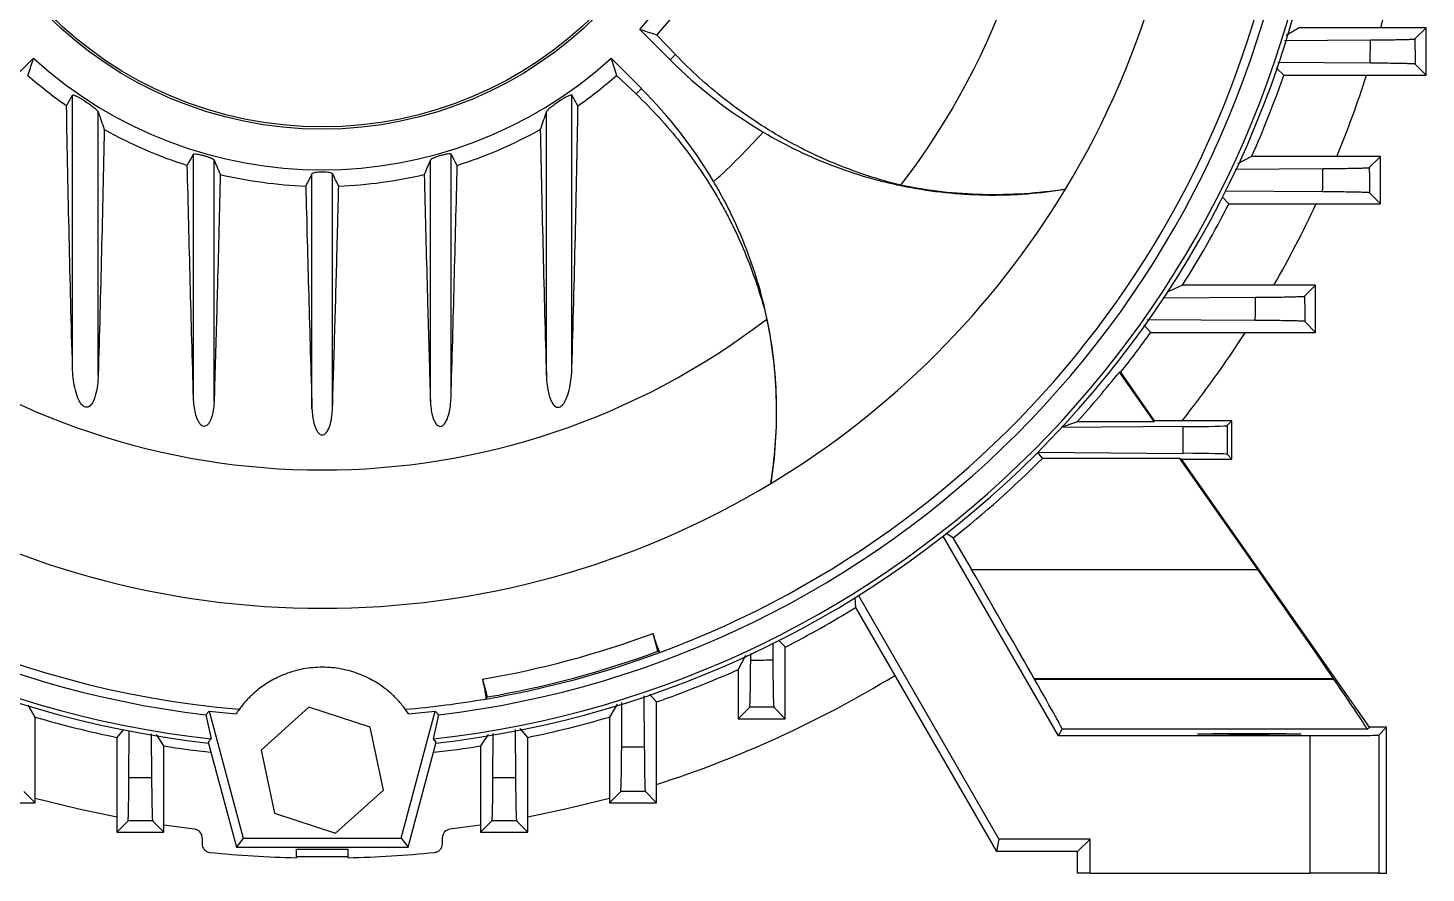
# Model space of a CAD drawing. Extents: x 49 to 1791, y 27 to 1041.
# Drawn here: x 714.2 to 877, y 358.8 to 457.3 of the extents above; entities that cross this region are included whole.
import ezdxf

# ---------------------------------------------------------------- set-up
doc = ezdxf.new("R2010")
doc.units = 0
doc.layers.get('0').update_dxf_attribs({"linetype": 'CONTINUOUS'})

msp = doc.modelspace()

# ---------------------------------------------------------------- linework, layer by layer
at = {"color": 7, "linetype": 'CONTINUOUS'}
for p, q in [((785.43, 457.16), (788.97, 453.62)), ((789.59, 454.24), (787.42, 456.51)), ((862.25, 457.35), (860.74, 456.46)), ((877.04, 457.35), (862.25, 457.35)), ((875.75, 456.06), (877.04, 457.35)), ((877.04, 451.85), (877.04, 457.35)), ((860.56, 455.88), (870.56, 455.95)), ((714.8, 453.81), (711.26, 450.27)), ((785.62, 450.27), (782.08, 453.81)), ((788.97, 453.62), (789.59, 454.24)), ((870.53, 453.24), (859.78, 453.32)), ((875.76, 453.13), (877.04, 451.85)), ((782.73, 451.82), (785, 449.65)), ((859.59, 452.69), (860.48, 451.85)), ((860.48, 451.85), (877.04, 451.85)), ((785.62, 450.27), (785, 449.65)), ((719.35, 417.73), (719.35, 449.51)), ((777.53, 417.73), (777.53, 449.51)), ((722.33, 416.86), (722.33, 447.57)), ((774.55, 416.86), (774.55, 447.57)), ((733.44, 414.17), (733.44, 442.62)), ((735.84, 413.84), (735.84, 441.94)), ((761.04, 413.84), (761.04, 441.94)), ((763.44, 414.17), (763.44, 442.62)), ((856.72, 442.35), (855.07, 441.5)), ((871.72, 442.35), (856.72, 442.35)), ((870.43, 441.06), (871.72, 442.35)), ((871.72, 436.85), (871.72, 442.35)), ((747.24, 412.95), (747.24, 440.35)), ((749.64, 412.95), (749.64, 440.35)), ((854.8, 440.88), (865.02, 440.95)), ((864.99, 438.24), (853.66, 438.32)), ((853.29, 437.65), (854.08, 436.85)), ((854.08, 436.85), (871.72, 436.85)), ((870.44, 438.12), (871.72, 436.85)), ((848.66, 427.35), (846.88, 426.55)), ((864.17, 427.35), (848.66, 427.35)), ((862.89, 426.07), (864.17, 427.35)), ((864.17, 421.85), (864.17, 427.35)), ((846.39, 425.88), (857.18, 425.94)), ((844.14, 422.74), (844.96, 421.85)), ((857.14, 423.24), (844.56, 423.32)), ((862.9, 423.12), (864.17, 421.85)), ((844.96, 421.85), (864.17, 421.85)), ((841.46, 417.19), (841.31, 417.22)), ((845.35, 411.44), (841.31, 417.22)), ((845.41, 411.55), (841.46, 417.19)), ((848.74, 410.86), (834.6, 410.75)), ((836.42, 411.44), (845.35, 411.44)), ((845.35, 411.44), (845.41, 411.55)), ((854.43, 411.55), (845.41, 411.55)), ((848.74, 407.74), (848.74, 410.86)), ((853.85, 410.97), (854.43, 411.55)), ((853.85, 410.97), (853.85, 407.63)), ((854.43, 407.05), (854.43, 411.55)), ((831.82, 407.86), (848.74, 407.74)), ((853.85, 407.63), (854.43, 407.05)), ((848.36, 407.15), (832.35, 407.15)), ((848.56, 407.05), (848.36, 407.15)), ((857.44, 394.18), (848.36, 407.15)), ((848.56, 407.05), (854.43, 407.05)), ((870.44, 375.8), (848.56, 407.05)), ((834.22, 374.82), (820.79, 398.08)), ((821.96, 397.89), (821.12, 398.41)), ((824.1, 394.18), (821.96, 397.89)), ((824.1, 394.18), (857.44, 394.18)), ((810.49, 390.96), (810.57, 389.75)), ((810.9, 391.15), (827.28, 362.77)), ((810.57, 389.75), (827, 361.3)), ((787.53, 384.66), (786.98, 386.74)), ((787.53, 384.66), (787.79, 384.53)), ((798.36, 383.62), (798.36, 384.42)), ((800.92, 385.59), (800.93, 383.65)), ((802.39, 385.16), (801.58, 385.96)), ((802.39, 376.8), (802.39, 385.16)), ((797.74, 384.16), (796.89, 382.52)), ((767.1, 381.41), (767.65, 379.33)), ((796.89, 382.52), (796.89, 376.8)), ((831.41, 381.42), (831.39, 381.46)), ((866.27, 381.46), (831.39, 381.46)), ((831.41, 381.42), (866.29, 381.42)), ((866.27, 381.46), (866.29, 381.42)), ((787.39, 378.75), (786.56, 379.64)), ((714.99, 376.99), (714.18, 378.36)), ((746.89, 378.14), (741.31, 373.13)), ((754.02, 375.81), (746.89, 378.14)), ((767.65, 379.33), (767.5, 379.09)), ((782.78, 378.5), (781.89, 376.99)), ((783.33, 373.51), (783.36, 378.68)), ((785.92, 379.45), (785.96, 373.54)), ((787.39, 366.98), (787.39, 378.75)), ((798.24, 378.15), (796.89, 376.8)), ((801.05, 378.14), (802.39, 376.8)), ((714.99, 366.98), (714.99, 376.99)), ((735.27, 377.69), (734.88, 377.25)), ((735.27, 377.69), (739.24, 362.85)), ((757.64, 362.85), (761.61, 377.69)), ((762, 377.25), (761.61, 377.69)), ((781.89, 376.99), (781.89, 366.98)), ((796.89, 376.8), (802.39, 376.8)), ((725.25, 375.5), (724.49, 374.62)), ((725.92, 369.96), (725.96, 375.4)), ((728.52, 375.03), (728.55, 369.94)), ((729.99, 373.62), (729.12, 374.94)), ((755.57, 368.47), (754.02, 375.81)), ((767.77, 374.95), (766.89, 373.62)), ((768.33, 369.94), (768.36, 375.06)), ((770.92, 375.54), (770.96, 369.96)), ((772.39, 374.62), (771.51, 375.64)), ((834.22, 374.82), (834.65, 375.56)), ((863.53, 374.82), (834.22, 374.82)), ((870.17, 375.56), (834.65, 375.56)), ((863.53, 358.8), (863.53, 374.82)), ((870.17, 375.56), (870.44, 375.8)), ((872.44, 375.8), (870.44, 375.8)), ((871.53, 374.89), (872.44, 375.8)), ((871.53, 374.89), (871.53, 358.8)), ((872.44, 358.8), (872.44, 375.8)), ((724.49, 374.62), (724.49, 363.55)), ((729.99, 363.55), (729.99, 373.62)), ((735.49, 374.44), (735.16, 374.05)), ((735.16, 374.05), (738.44, 361.8)), ((741.31, 373.13), (742.86, 365.78)), ((758.44, 361.8), (761.72, 374.05)), ((761.72, 374.05), (761.39, 374.44)), ((766.89, 373.62), (766.89, 363.55)), ((772.39, 363.55), (772.39, 374.62)), ((713.67, 368.3), (714.99, 366.98)), ((749.99, 363.45), (755.57, 368.47)), ((783.21, 368.3), (781.89, 366.98)), ((786.08, 368.3), (787.39, 366.98)), ((709.49, 366.98), (714.99, 366.98)), ((781.89, 366.98), (787.39, 366.98)), ((725.81, 364.87), (724.49, 363.55)), ((728.67, 364.87), (729.99, 363.55)), ((742.86, 365.78), (749.99, 363.45)), ((768.21, 364.87), (766.89, 363.55)), ((771.07, 364.87), (772.39, 363.55)), ((724.49, 363.55), (729.99, 363.55)), ((733.56, 363.92), (729.99, 364.39)), ((766.89, 364.39), (763.32, 363.92)), ((766.89, 363.55), (772.39, 363.55)), ((734.44, 362.93), (734.44, 362.2)), ((739.24, 362.85), (738.44, 361.8)), ((738.44, 361.8), (758.44, 361.8)), ((739.24, 362.85), (757.64, 362.85)), ((757.64, 362.85), (758.44, 361.8)), ((762.44, 362.2), (762.44, 362.93)), ((827.28, 362.77), (827, 361.3)), ((837.91, 362.77), (827.28, 362.77)), ((837.91, 362.77), (836.44, 361.3)), ((837.91, 358.8), (837.91, 362.77)), ((745.44, 361.6), (751.44, 361.6)), ((745.44, 360.58), (745.44, 361.6)), ((751.44, 360.58), (751.44, 361.6)), ((836.44, 361.3), (827, 361.3)), ((836.44, 358.8), (836.44, 361.3)), ((837.91, 358.8), (836.44, 358.8)), ((837.91, 358.8), (863.53, 358.8)), ((871.53, 358.8), (863.53, 358.8)), ((871.53, 358.8), (872.44, 358.8))]:
    msp.add_line(p, q, dxfattribs=at)
at = {"color": 7, "linetype": 'CONTINUOUS', "flags": 128}
for points in [[(873.92, 466.85), (873.01, 462.45), (871.73, 457.35)], [(718.65, 448.28), (719, 448.9), (719.35, 449.51)], [(778.23, 448.28), (777.88, 448.9), (777.53, 449.51)], [(732.72, 441.32), (732.9, 441.64), (733.08, 441.97), (733.44, 442.62)], [(764.16, 441.32), (763.98, 441.64), (763.8, 441.97), (763.44, 442.62)], [(831.72, 407.86), (831.87, 407.7), (832.35, 407.15)], [(724.49, 365.31), (720.09, 366.23), (714.99, 367.51)], [(781.89, 367.51), (776.79, 366.23), (772.39, 365.31)]]:
    msp.add_lwpolyline(points, dxfattribs=at)
at = {"color": 7, "linetype": 'CONTINUOUS'}
for radius in [45.26, 45]:
    msp.add_circle((748.44, 490.8), radius, dxfattribs=at)
for centre, radius, start, end in [((748.44, 490.8), 85, 322.456, 37.544), ((748.44, 490.8), 101.13, 328.8855, 31.1145), ((748.44, 490.8), 50, 317.7154, 42.2846), ((748.44, 490.8), 113.32, 184.9002, 265.0998), ((748.44, 490.8), 113.32, 290.3164, 355.0998), ((748.44, 490.8), 117.6, 186.471, 263.529), ((748.44, 490.8), 117.08, 186.3514, 263.6486), ((748.44, 490.8), 117.08, 276.3514, 353.6486), ((748.44, 490.8), 117.6, 276.471, 353.529), ((748.44, 490.8), 114.36, 186.8084, 263.1916), ((748.44, 490.8), 114.36, 276.8084, 353.1916), ((748.44, 490.8), 51.92, 318.6658, 324.9775), ((748.44, 490.8), 50, 227.7154, 312.2846), ((827.95, 492.61), 55.13, 225, 239.3006), ((748.44, 490.8), 51.92, 228.6658, 234.9775), ((748.44, 490.8), 51.92, 305.0225, 311.3342), ((748.44, 490.8), 118.62, 335.8928, 340.8309), ((748.44, 490.8), 127.75, 337.7124, 342.2483), ((746.63, 411.29), 55.13, 30.6994, 45), ((748.44, 490.8), 51.92, 240.7053, 252.3758), ((748.44, 490.8), 51.92, 287.6242, 299.2947), ((748.44, 490.8), 68.68, 311.5968, 318.4032), ((748.44, 490.8), 51.92, 256.7692, 267.8844), ((748.44, 490.8), 51.92, 272.1156, 283.2308), ((748.44, 490.8), 101.13, 301.1145, 328.8855), ((748.44, 490.8), 118.62, 327.663, 332.9472), ((748.44, 490.8), 127.75, 330.2199, 335.0195), ((748.44, 490.8), 85, 232.456, 307.544), ((748.44, 490.8), 118.62, 321.6437, 324.4605), ((748.44, 490.8), 127.75, 321.6581, 327.335), ((748.44, 490.8), 118.48, 317.9509, 321.611), ((748.44, 490.8), 118.48, 308.3531, 315.0913), ((748.44, 490.8), 101.13, 238.8855, 301.1145), ((748.44, 490.8), 118.62, 297.0528, 301.5855), ((748.44, 490.8), 110.97, 279.6791, 290.3209), ((748.44, 490.8), 113.32, 279.6836, 290.3164), ((748.44, 490.8), 113.11, 279.7802, 290.2198), ((748.44, 490.8), 118.62, 289.1691, 294.1072), ((748.44, 490.8), 127.75, 287.7517, 301.4722), ((748.44, 490.8), 113.32, 274.9002, 279.6836), ((748.44, 490.8), 118.62, 253.6209, 258.3517), ((748.44, 490.8), 113.87, 263.3571, 264.941), ((748.44, 490.8), 113.87, 275.059, 276.6429), ((748.44, 490.8), 118.62, 281.6483, 286.3791), ((748.44, 490.8), 118.62, 261.052, 263.7219), ((748.44, 490.8), 118.62, 276.2781, 278.948), ((733.44, 362.93), 1, 0, 83.3096), ((763.44, 362.93), 1, 96.6904, 180), ((748.44, 490.8), 130.25, 264.2274, 268.6802), ((748.44, 490.8), 130.25, 271.3198, 275.7726)]:
    msp.add_arc(centre, radius, start, end, dxfattribs=at)
for centre, major_axis, ratio, start_param, end_param in [((843.85, 410.97), (10, 0), 0.013091, 5.222898, 6.270095), ((843.85, 407.63), (10, 0), 0.013091, 0.01309, 1.060288), ((823.91, 394.18), (-10.39, 18), 0.007558, 3.922627, 4.708025), ((857.15, 394.18), (-12.61, 18), 0.010723, 3.919482, 4.70488), ((823.11, 395.56), (-11.55, 20), 0.007558, 3.145956, 3.922627), ((856.16, 395.56), (-14.01, 20), 0.010723, 3.14281, 3.919482), ((863.53, 374.89), (8, 0), 0.008727, 4.712389, 6.274459)]:
    msp.add_ellipse(centre, major_axis=major_axis, ratio=ratio, start_param=start_param, end_param=end_param, dxfattribs=at)
msp.add_ellipse((856.44, 375.02), major_axis=(6, 0), ratio=0.008727, dxfattribs=at)
for points, knots in [([(787.42, 456.51), (786.85, 456.7), (786.28, 456.88), (785.71, 457.07), (785.61, 457.1), (785.52, 457.13), (785.43, 457.16)], [0.0000002, 0.0000002, 0.0000002, 0.0000002, 0.00953748, 0.00953748, 0.00953748, 0.01106502, 0.01106502, 0.01106502, 0.01106502]), ([(870.53, 453.24), (870.54, 453.52), (870.54, 453.8), (870.54, 454.08), (870.55, 454.7), (870.55, 455.33), (870.56, 455.95)], [0, 0, 0, 0, 0.000850799, 0.000850799, 0.000850799, 0.00273771, 0.00273771, 0.00273771, 0.00273771]), ([(870.56, 455.95), (871.34, 455.95), (872.05, 455.96), (873, 455.97), (873.3, 455.98), (873.85, 455.99), (874.1, 455.99), (874.55, 456), (874.75, 456.01), (875.1, 456.02), (875.25, 456.02), (875.49, 456.03), (875.58, 456.04), (875.71, 456.05), (875.74, 456.06), (875.75, 456.06)], [0, 0, 0, 0, 0.25, 0.25, 0.375, 0.375, 0.5, 0.5, 0.625, 0.625, 0.75, 0.75, 0.875, 0.875, 1, 1, 1, 1]), ([(714.15, 451.82), (714.34, 452.39), (714.52, 452.96), (714.71, 453.53), (714.74, 453.62), (714.77, 453.72), (714.8, 453.81)], [0.0000002, 0.0000002, 0.0000002, 0.0000002, 0.00953748, 0.00953748, 0.00953748, 0.01106502, 0.01106502, 0.01106502, 0.01106502]), ([(815.84, 439), (813.31, 439.63), (810.88, 440.43), (806.15, 442.34), (803.87, 443.46), (800.56, 445.37), (799.48, 446.05), (797.36, 447.49), (796.31, 448.25), (793.27, 450.65), (791.37, 452.38), (789.59, 454.24)], [0, 0, 0, 0, 0.25, 0.25, 0.5, 0.5, 0.625, 0.625, 0.75, 0.75, 1, 1, 1, 1]), ([(875.76, 453.13), (875.75, 453.14), (875.62, 453.15), (875.26, 453.17), (875.11, 453.17), (874.76, 453.19), (874.55, 453.19), (874.1, 453.2), (873.85, 453.21), (873.29, 453.21), (872.99, 453.22), (872.04, 453.23), (871.32, 453.24), (870.53, 453.24)], [0, 0, 0, 0, 0.25, 0.25, 0.375, 0.375, 0.5, 0.5, 0.625, 0.625, 0.75, 0.75, 1, 1, 1, 1]), ([(785, 449.65), (786.86, 447.88), (788.57, 445.99), (791.72, 441.99), (793.16, 439.89), (794.77, 437.12), (795.08, 436.56), (795.69, 435.43), (795.98, 434.85), (796.84, 433.12), (797.36, 431.94), (798.81, 428.37), (799.61, 425.92), (800.24, 423.4)], [0, 0, 0, 0, 0.25, 0.25, 0.5, 0.5, 0.5625, 0.5625, 0.625, 0.625, 0.75, 0.75, 1, 1, 1, 1]), ([(719.35, 417.73), (719.2, 422.81), (719.07, 427.89), (718.84, 438.07), (718.73, 443.17), (718.65, 448.28)], [0, 0, 0, 0, 0.5, 0.5, 1, 1, 1, 1]), ([(719.35, 449.51), (719.35, 449.53), (719.37, 449.53), (719.43, 449.53), (719.47, 449.53), (719.57, 449.5), (719.63, 449.48), (719.76, 449.42), (719.83, 449.39), (720.2, 449.19), (720.56, 448.97), (721.07, 448.63), (721.24, 448.52), (721.56, 448.29), (721.71, 448.18), (721.97, 447.96), (722.09, 447.86), (722.22, 447.73), (722.25, 447.69), (722.31, 447.62), (722.33, 447.59), (722.33, 447.57)], [0, 0, 0, 0, 0.0625, 0.0625, 0.125, 0.125, 0.1875, 0.1875, 0.25, 0.25, 0.5, 0.5, 0.625, 0.625, 0.75, 0.75, 0.875, 0.875, 0.9375, 0.9375, 1, 1, 1, 1]), ([(777.53, 449.51), (777.53, 449.53), (777.51, 449.53), (777.45, 449.53), (777.41, 449.53), (777.31, 449.5), (777.25, 449.48), (777.12, 449.42), (777.05, 449.39), (776.68, 449.19), (776.32, 448.97), (775.81, 448.63), (775.64, 448.52), (775.32, 448.29), (775.17, 448.18), (774.91, 447.96), (774.79, 447.86), (774.66, 447.73), (774.63, 447.69), (774.57, 447.62), (774.55, 447.59), (774.55, 447.57)], [0, 0, 0, 0, 0.0625, 0.0625, 0.125, 0.125, 0.1875, 0.1875, 0.25, 0.25, 0.5, 0.5, 0.625, 0.625, 0.75, 0.75, 0.875, 0.875, 0.9375, 0.9375, 1, 1, 1, 1]), ([(777.53, 417.73), (777.68, 422.81), (777.81, 427.89), (778.04, 438.07), (778.15, 443.17), (778.23, 448.28)], [0, 0, 0, 0, 0.5, 0.5, 1, 1, 1, 1]), ([(722.33, 447.57), (722.45, 447.22), (722.57, 446.88), (722.69, 446.54), (722.8, 446.2), (722.92, 445.86), (723.04, 445.52)], [0, 0, 0, 0, 0.004148633, 0.004148633, 0.004148633, 0.008297319, 0.008297319, 0.008297319, 0.008297319]), ([(774.55, 447.57), (774.43, 447.22), (774.31, 446.88), (774.19, 446.54), (774.08, 446.2), (773.96, 445.86), (773.84, 445.52)], [0, 0, 0, 0, 0.004148633, 0.004148633, 0.004148633, 0.008297319, 0.008297319, 0.008297319, 0.008297319]), ([(723.04, 445.52), (722.94, 440.73), (722.83, 435.95), (722.6, 426.4), (722.47, 421.63), (722.33, 416.86)], [0, 0, 0, 0, 0.5, 0.5, 1, 1, 1, 1]), ([(773.84, 445.52), (773.94, 440.73), (774.05, 435.95), (774.28, 426.4), (774.41, 421.63), (774.55, 416.86)], [0, 0, 0, 0, 0.5, 0.5, 1, 1, 1, 1]), ([(799.8, 445.2), (802.5, 443.6), (805.29, 442.27), (809.63, 440.65), (811.1, 440.17), (813.34, 439.55), (814.09, 439.36), (815.58, 439.02), (816.33, 438.87), (820.08, 438.18), (823.08, 437.89), (826.84, 437.86), (827.6, 437.87), (829.1, 437.92), (829.85, 437.96), (832.08, 438.13), (833.56, 438.3), (835.02, 438.54)], [0, 0, 0, 0, 0.25, 0.25, 0.375, 0.375, 0.4375, 0.4375, 0.5, 0.5, 0.75, 0.75, 0.8125, 0.8125, 0.875, 0.875, 1, 1, 1, 1]), ([(733.44, 442.62), (733.46, 442.64), (733.5, 442.66), (733.64, 442.67), (733.73, 442.66), (733.96, 442.63), (734.09, 442.6), (734.37, 442.54), (734.52, 442.5), (734.81, 442.42), (734.96, 442.37), (735.23, 442.28), (735.35, 442.23), (735.67, 442.09), (735.81, 442), (735.84, 441.94)], [0, 0, 0, 0, 0.125, 0.125, 0.25, 0.25, 0.375, 0.375, 0.5, 0.5, 0.625, 0.625, 0.75, 0.75, 1, 1, 1, 1]), ([(735.84, 441.94), (735.96, 441.66), (736.08, 441.38), (736.2, 441.1), (736.26, 440.96), (736.32, 440.82), (736.38, 440.68), (736.44, 440.54), (736.5, 440.4), (736.56, 440.26)], [0, 0, 0, 0, 0.004234963, 0.004234963, 0.004234963, 0.006352448, 0.006352448, 0.006352448, 0.008469934, 0.008469934, 0.008469934, 0.008469934]), ([(761.04, 441.94), (760.92, 441.66), (760.8, 441.38), (760.68, 441.1), (760.62, 440.96), (760.56, 440.82), (760.5, 440.68), (760.44, 440.54), (760.38, 440.4), (760.32, 440.26)], [0, 0, 0, 0, 0.004234963, 0.004234963, 0.004234963, 0.006352448, 0.006352448, 0.006352448, 0.008469934, 0.008469934, 0.008469934, 0.008469934]), ([(763.44, 442.62), (763.42, 442.64), (763.38, 442.66), (763.24, 442.67), (763.15, 442.66), (762.92, 442.63), (762.79, 442.6), (762.51, 442.54), (762.36, 442.5), (762.07, 442.42), (761.92, 442.37), (761.65, 442.28), (761.53, 442.23), (761.21, 442.09), (761.07, 442), (761.04, 441.94)], [0, 0, 0, 0, 0.125, 0.125, 0.25, 0.25, 0.375, 0.375, 0.5, 0.5, 0.625, 0.625, 0.75, 0.75, 1, 1, 1, 1]), ([(733.44, 414.17), (733.31, 418.69), (733.18, 423.21), (732.94, 432.26), (732.82, 436.79), (732.72, 441.32)], [0, 0, 0, 0, 0.5, 0.5, 1, 1, 1, 1]), ([(736.56, 440.26), (736.51, 438.13), (736.45, 436), (736.4, 433.88), (736.35, 431.75), (736.29, 429.62), (736.23, 427.5), (736.17, 425.22), (736.11, 422.94), (736.04, 420.67), (735.97, 418.39), (735.91, 416.12), (735.84, 413.84)], [0, 0, 0, 0, 0.00660195, 0.00660195, 0.00660195, 0.01320391, 0.01320391, 0.01320391, 0.02026936, 0.02026936, 0.02026936, 0.02733484, 0.02733484, 0.02733484, 0.02733484]), ([(747.24, 440.35), (747.12, 440.11), (747, 439.87), (746.88, 439.63), (746.76, 439.4), (746.64, 439.16), (746.52, 438.92)], [0, 0, 0, 0, 0.004206289, 0.004206289, 0.004206289, 0.00841258, 0.00841258, 0.00841258, 0.00841258]), ([(749.64, 440.35), (749.62, 440.38), (749.58, 440.4), (749.45, 440.45), (749.36, 440.47), (749.14, 440.5), (749.02, 440.51), (748.74, 440.53), (748.59, 440.53), (748.29, 440.53), (748.14, 440.53), (747.86, 440.51), (747.74, 440.5), (747.52, 440.47), (747.43, 440.45), (747.3, 440.4), (747.26, 440.38), (747.24, 440.35)], [0, 0, 0, 0, 0.125, 0.125, 0.25, 0.25, 0.375, 0.375, 0.5, 0.5, 0.625, 0.625, 0.75, 0.75, 0.875, 0.875, 1, 1, 1, 1]), ([(750.36, 438.92), (750.24, 439.16), (750.12, 439.4), (750, 439.63), (749.88, 439.87), (749.76, 440.11), (749.64, 440.35)], [0, 0, 0, 0, 0.004206289, 0.004206289, 0.004206289, 0.00841258, 0.00841258, 0.00841258, 0.00841258]), ([(760.32, 440.26), (760.37, 438.13), (760.43, 436), (760.48, 433.88), (760.53, 431.75), (760.59, 429.62), (760.65, 427.5), (760.71, 425.22), (760.77, 422.94), (760.84, 420.67), (760.91, 418.39), (760.97, 416.12), (761.04, 413.84)], [0, 0, 0, 0, 0.00660195, 0.00660195, 0.00660195, 0.01320391, 0.01320391, 0.01320391, 0.02026936, 0.02026936, 0.02026936, 0.02733484, 0.02733484, 0.02733484, 0.02733484]), ([(763.44, 414.17), (763.57, 418.69), (763.7, 423.21), (763.94, 432.26), (764.06, 436.79), (764.16, 441.32)], [0, 0, 0, 0, 0.5, 0.5, 1, 1, 1, 1]), ([(864.99, 438.24), (864.99, 438.46), (865, 438.68), (865, 438.89), (865.01, 439.58), (865.02, 440.26), (865.02, 440.95)], [0, 0, 0, 0, 0.000665229, 0.000665229, 0.000665229, 0.002771269, 0.002771269, 0.002771269, 0.002771269]), ([(865.02, 440.95), (865.84, 440.95), (866.58, 440.96), (867.57, 440.97), (867.88, 440.98), (868.46, 440.98), (868.72, 440.99), (869.18, 441), (869.39, 441.01), (869.76, 441.02), (869.91, 441.02), (870.16, 441.03), (870.26, 441.04), (870.39, 441.05), (870.42, 441.06), (870.43, 441.06)], [0, 0, 0, 0, 0.25, 0.25, 0.375, 0.375, 0.5, 0.5, 0.625, 0.625, 0.75, 0.75, 0.875, 0.875, 1, 1, 1, 1]), ([(746.52, 438.92), (746.58, 436.79), (746.63, 434.67), (746.68, 432.54), (746.74, 430.42), (746.8, 428.29), (746.86, 426.17), (746.92, 423.96), (746.98, 421.76), (747.05, 419.56), (747.11, 417.36), (747.18, 415.16), (747.24, 412.95)], [0, 0, 0, 0, 0.00660195, 0.00660195, 0.00660195, 0.0132039, 0.0132039, 0.0132039, 0.02004634, 0.02004634, 0.02004634, 0.02688879, 0.02688879, 0.02688879, 0.02688879]), ([(749.64, 412.95), (749.68, 414.55), (749.73, 416.14), (749.78, 417.73), (749.83, 419.33), (749.87, 420.92), (749.92, 422.51), (749.97, 424.11), (750.01, 425.7), (750.05, 427.29), (750.1, 428.89), (750.14, 430.48), (750.18, 432.07), (750.24, 434.35), (750.3, 436.64), (750.36, 438.92)], [0, 0, 0, 0, 0.00495025, 0.00495025, 0.00495025, 0.00990049, 0.00990049, 0.00990049, 0.01485074, 0.01485074, 0.01485074, 0.01980098, 0.01980098, 0.01980098, 0.02688879, 0.02688879, 0.02688879, 0.02688879]), ([(800.7, 404.21), (801.17, 407.15), (801.4, 410.12), (801.36, 414.6), (801.28, 416.1), (801.07, 418.37), (800.98, 419.12), (800.77, 420.64), (800.65, 421.4), (799.95, 425.18), (799.14, 428.13), (797.53, 432.46), (796.92, 433.88), (795.92, 435.99), (795.56, 436.7), (794.82, 438.08), (794.44, 438.76), (794.04, 439.44)], [0, 0, 0, 0, 0.25, 0.25, 0.375, 0.375, 0.4375, 0.4375, 0.5, 0.5, 0.75, 0.75, 0.875, 0.875, 0.9375, 0.9375, 1, 1, 1, 1]), ([(835.02, 438.54), (831.82, 438.04), (828.62, 437.84), (822.22, 437.99), (819.03, 438.35), (815.84, 439)], [0, 0, 0, 0, 0.5, 0.5, 1, 1, 1, 1]), ([(870.44, 438.12), (870.43, 438.14), (870.3, 438.15), (869.92, 438.17), (869.77, 438.17), (869.4, 438.18), (869.19, 438.19), (868.72, 438.2), (868.46, 438.2), (867.88, 438.21), (867.57, 438.22), (866.9, 438.23), (866.55, 438.23), (865.8, 438.24), (865.4, 438.24), (864.99, 438.24)], [0, 0, 0, 0, 0.25, 0.25, 0.375, 0.375, 0.5, 0.5, 0.625, 0.625, 0.75, 0.75, 0.875, 0.875, 1, 1, 1, 1]), ([(857.14, 423.24), (857.14, 423.4), (857.14, 423.56), (857.15, 423.72), (857.16, 424.46), (857.17, 425.2), (857.18, 425.94)], [0, 0, 0, 0, 0.00050301, 0.00050301, 0.00050301, 0.002816691, 0.002816691, 0.002816691, 0.002816691]), ([(857.18, 425.94), (858.04, 425.95), (858.82, 425.96), (859.87, 425.97), (860.21, 425.97), (860.81, 425.98), (861.08, 425.99), (861.45, 426), (861.57, 426), (861.79, 426.01), (861.9, 426.01), (862.19, 426.02), (862.35, 426.02), (862.61, 426.03), (862.71, 426.04), (862.85, 426.05), (862.89, 426.06), (862.89, 426.07)], [0, 0, 0, 0, 0.25, 0.25, 0.375, 0.375, 0.5, 0.5, 0.5625, 0.5625, 0.625, 0.625, 0.75, 0.75, 0.875, 0.875, 1, 1, 1, 1]), ([(800.24, 423.4), (800.89, 420.21), (801.24, 417.01), (801.4, 410.62), (801.19, 407.42), (800.7, 404.21)], [0, 0, 0, 0, 0.5, 0.5, 1, 1, 1, 1]), ([(862.9, 423.12), (862.89, 423.13), (862.75, 423.14), (862.36, 423.16), (862.19, 423.17), (861.81, 423.18), (861.59, 423.19), (861.09, 423.2), (860.82, 423.2), (860.2, 423.21), (859.87, 423.22), (859.17, 423.22), (858.79, 423.23), (858, 423.24), (857.58, 423.24), (857.14, 423.24)], [0, 0, 0, 0, 0.25, 0.25, 0.375, 0.375, 0.5, 0.5, 0.625, 0.625, 0.75, 0.75, 0.875, 0.875, 1, 1, 1, 1]), ([(722.33, 416.86), (722.32, 416.48), (722.3, 416.09), (722.2, 415.33), (722.13, 414.96), (721.98, 414.4), (721.93, 414.22), (721.78, 413.85), (721.69, 413.68), (721.53, 413.44), (721.46, 413.36), (721.32, 413.23), (721.23, 413.17), (721.04, 413.11), (720.94, 413.1), (720.74, 413.15), (720.65, 413.21), (720.49, 413.33), (720.42, 413.41), (720.3, 413.57), (720.25, 413.65), (720.09, 413.91), (720.01, 414.09), (719.8, 414.64), (719.69, 415.02), (719.53, 415.79), (719.47, 416.18), (719.38, 416.95), (719.36, 417.34), (719.35, 417.73)], [0, 0, 0, 0, 0.125, 0.125, 0.25, 0.25, 0.3125, 0.3125, 0.375, 0.375, 0.40625, 0.40625, 0.4375, 0.4375, 0.46875, 0.46875, 0.5, 0.5, 0.53125, 0.53125, 0.5625, 0.5625, 0.625, 0.625, 0.75, 0.75, 0.875, 0.875, 1, 1, 1, 1]), ([(774.55, 416.86), (774.56, 416.48), (774.58, 416.09), (774.68, 415.33), (774.75, 414.96), (774.9, 414.4), (774.95, 414.22), (775.1, 413.85), (775.19, 413.68), (775.35, 413.44), (775.42, 413.36), (775.56, 413.23), (775.65, 413.17), (775.84, 413.11), (775.94, 413.1), (776.14, 413.15), (776.23, 413.21), (776.39, 413.33), (776.46, 413.41), (776.58, 413.57), (776.63, 413.65), (776.79, 413.91), (776.87, 414.09), (777.08, 414.64), (777.19, 415.02), (777.35, 415.79), (777.41, 416.18), (777.5, 416.95), (777.52, 417.34), (777.53, 417.73)], [0, 0, 0, 0, 0.125, 0.125, 0.25, 0.25, 0.3125, 0.3125, 0.375, 0.375, 0.40625, 0.40625, 0.4375, 0.4375, 0.46875, 0.46875, 0.5, 0.5, 0.53125, 0.53125, 0.5625, 0.5625, 0.625, 0.625, 0.75, 0.75, 0.875, 0.875, 1, 1, 1, 1]), ([(735.84, 413.84), (735.83, 413.55), (735.8, 413.26), (735.73, 412.69), (735.68, 412.41), (735.57, 411.99), (735.52, 411.86), (735.42, 411.58), (735.35, 411.45), (735.24, 411.26), (735.2, 411.2), (735.1, 411.09), (735.05, 411.03), (734.92, 410.95), (734.85, 410.91), (734.7, 410.88), (734.62, 410.89), (734.48, 410.94), (734.41, 410.98), (734.29, 411.08), (734.24, 411.13), (734.1, 411.31), (734.02, 411.44), (733.83, 411.85), (733.74, 412.13), (733.6, 412.7), (733.55, 412.99), (733.48, 413.58), (733.45, 413.87), (733.44, 414.17)], [0, 0, 0, 0, 0.125, 0.125, 0.25, 0.25, 0.3125, 0.3125, 0.375, 0.375, 0.40625, 0.40625, 0.4375, 0.4375, 0.46875, 0.46875, 0.5, 0.5, 0.53125, 0.53125, 0.5625, 0.5625, 0.625, 0.625, 0.75, 0.75, 0.875, 0.875, 1, 1, 1, 1]), ([(761.04, 413.84), (761.05, 413.55), (761.08, 413.26), (761.15, 412.69), (761.2, 412.41), (761.31, 411.99), (761.36, 411.86), (761.46, 411.58), (761.53, 411.45), (761.64, 411.26), (761.68, 411.2), (761.78, 411.09), (761.83, 411.03), (761.96, 410.95), (762.03, 410.91), (762.18, 410.88), (762.26, 410.89), (762.4, 410.94), (762.47, 410.98), (762.59, 411.08), (762.64, 411.13), (762.78, 411.31), (762.86, 411.44), (763.05, 411.85), (763.14, 412.13), (763.28, 412.7), (763.33, 412.99), (763.4, 413.58), (763.43, 413.87), (763.44, 414.17)], [0, 0, 0, 0, 0.125, 0.125, 0.25, 0.25, 0.3125, 0.3125, 0.375, 0.375, 0.40625, 0.40625, 0.4375, 0.4375, 0.46875, 0.46875, 0.5, 0.5, 0.53125, 0.53125, 0.5625, 0.5625, 0.625, 0.625, 0.75, 0.75, 0.875, 0.875, 1, 1, 1, 1]), ([(747.24, 412.95), (747.25, 412.66), (747.28, 412.38), (747.35, 411.81), (747.4, 411.53), (747.51, 411.11), (747.55, 410.98), (747.65, 410.7), (747.71, 410.57), (747.85, 410.31), (747.93, 410.19), (748.09, 410.03), (748.15, 409.98), (748.28, 409.91), (748.36, 409.89), (748.51, 409.89), (748.59, 409.91), (748.72, 409.97), (748.78, 410.02), (748.94, 410.17), (749.02, 410.3), (749.24, 410.68), (749.33, 410.96), (749.48, 411.52), (749.53, 411.8), (749.6, 412.38), (749.63, 412.66), (749.64, 412.95)], [0, 0, 0, 0, 0.125, 0.125, 0.25, 0.25, 0.3125, 0.3125, 0.375, 0.375, 0.4375, 0.4375, 0.46875, 0.46875, 0.5, 0.5, 0.53125, 0.53125, 0.5625, 0.5625, 0.625, 0.625, 0.75, 0.75, 0.875, 0.875, 1, 1, 1, 1]), ([(787.79, 384.53), (787.73, 384.58), (787.64, 384.8), (787.43, 385.36), (787.36, 385.58), (787.18, 386.1), (787.08, 386.4), (786.98, 386.74)], [0, 0, 0, 0, 0.5, 0.5, 0.75, 0.75, 1, 1, 1, 1]), ([(758.12, 377.89), (758.09, 377.93), (758.03, 378.01), (757.84, 378.26), (757.71, 378.42), (757.45, 378.73), (757.35, 378.84), (757.12, 379.08), (757, 379.21), (756.73, 379.48), (756.58, 379.62), (756.25, 379.91), (756.07, 380.07), (755.48, 380.53), (755.02, 380.85), (754.24, 381.31), (753.96, 381.46), (753.38, 381.74), (753.07, 381.87), (752.44, 382.12), (752.11, 382.23), (751.42, 382.43), (751.06, 382.52), (749.97, 382.72), (749.23, 382.8), (747.7, 382.8), (746.96, 382.73), (745.87, 382.53), (745.51, 382.44), (744.82, 382.24), (744.48, 382.13), (743.84, 381.89), (743.53, 381.75), (742.94, 381.47), (742.66, 381.32), (742.14, 381.02), (741.9, 380.86), (741.44, 380.55), (741.22, 380.39), (740.63, 379.92), (740.3, 379.62), (739.88, 379.21), (739.76, 379.09), (739.54, 378.85), (739.44, 378.73), (739.17, 378.43), (739.04, 378.26), (738.85, 378.01), (738.79, 377.93), (738.76, 377.89)], [0, 0, 0, 0, 0.0625, 0.0625, 0.125, 0.125, 0.15625, 0.15625, 0.1875, 0.1875, 0.21875, 0.21875, 0.25, 0.25, 0.3125, 0.3125, 0.34375, 0.34375, 0.375, 0.375, 0.40625, 0.40625, 0.4375, 0.4375, 0.5, 0.5, 0.5625, 0.5625, 0.59375, 0.59375, 0.625, 0.625, 0.65625, 0.65625, 0.6875, 0.6875, 0.71875, 0.71875, 0.75, 0.75, 0.8125, 0.8125, 0.84375, 0.84375, 0.875, 0.875, 0.9375, 0.9375, 1, 1, 1, 1]), ([(798.24, 378.15), (798.25, 378.16), (798.26, 378.29), (798.28, 378.67), (798.29, 378.83), (798.3, 379.19), (798.3, 379.4), (798.31, 379.88), (798.32, 380.14), (798.33, 380.72), (798.33, 381.04), (798.34, 381.71), (798.34, 382.06), (798.35, 382.81), (798.35, 383.21), (798.36, 383.62)], [0, 0, 0, 0, 0.25, 0.25, 0.375, 0.375, 0.5, 0.5, 0.625, 0.625, 0.75, 0.75, 0.875, 0.875, 1, 1, 1, 1]), ([(798.36, 383.62), (799.04, 383.63), (799.72, 383.64), (800.4, 383.65), (800.57, 383.65), (800.75, 383.65), (800.93, 383.65)], [0, 0, 0, 0, 0.002096555, 0.002096555, 0.002096555, 0.00264808, 0.00264808, 0.00264808, 0.00264808]), ([(800.93, 383.65), (800.94, 382.82), (800.94, 382.06), (800.96, 381.05), (800.96, 380.73), (800.97, 380.15), (800.98, 379.88), (800.99, 379.4), (800.99, 379.19), (801, 378.82), (801.01, 378.66), (801.02, 378.41), (801.03, 378.32), (801.04, 378.18), (801.04, 378.14), (801.05, 378.14)], [0, 0, 0, 0, 0.25, 0.25, 0.375, 0.375, 0.5, 0.5, 0.625, 0.625, 0.75, 0.75, 0.875, 0.875, 1, 1, 1, 1]), ([(767.1, 381.41), (767.25, 380.72), (767.36, 380.19), (767.46, 379.6), (767.48, 379.45), (767.51, 379.21), (767.51, 379.13), (767.5, 379.09)], [0, 0, 0, 0, 0.5, 0.5, 0.75, 0.75, 1, 1, 1, 1]), ([(783.21, 368.3), (783.22, 368.31), (783.23, 368.44), (783.25, 368.8), (783.26, 368.95), (783.27, 369.3), (783.27, 369.51), (783.28, 369.96), (783.29, 370.21), (783.3, 370.76), (783.3, 371.06), (783.31, 372.02), (783.32, 372.73), (783.33, 373.51)], [0, 0, 0, 0, 0.25, 0.25, 0.375, 0.375, 0.5, 0.5, 0.625, 0.625, 0.75, 0.75, 1, 1, 1, 1]), ([(783.33, 373.51), (783.94, 373.52), (784.56, 373.52), (785.17, 373.53), (785.44, 373.53), (785.7, 373.53), (785.96, 373.54)], [0, 0, 0, 0, 0.001873325, 0.001873325, 0.001873325, 0.002669371, 0.002669371, 0.002669371, 0.002669371]), ([(785.96, 373.54), (785.97, 372.75), (785.97, 372.03), (785.98, 371.07), (785.99, 370.76), (786, 370.21), (786, 369.96), (786.01, 369.5), (786.02, 369.3), (786.03, 368.95), (786.03, 368.8), (786.05, 368.56), (786.05, 368.47), (786.06, 368.34), (786.07, 368.3), (786.08, 368.3)], [0, 0, 0, 0, 0.25, 0.25, 0.375, 0.375, 0.5, 0.5, 0.625, 0.625, 0.75, 0.75, 0.875, 0.875, 1, 1, 1, 1]), ([(725.81, 364.87), (725.82, 364.88), (725.83, 365.01), (725.85, 365.36), (725.85, 365.51), (725.86, 365.85), (725.87, 366.04), (725.88, 366.49), (725.88, 366.73), (725.89, 367.27), (725.9, 367.56), (725.91, 368.5), (725.92, 369.19), (725.92, 369.96)], [0, 0, 0, 0, 0.25, 0.25, 0.375, 0.375, 0.5, 0.5, 0.625, 0.625, 0.75, 0.75, 1, 1, 1, 1]), ([(725.92, 369.96), (726.25, 369.95), (726.59, 369.95), (726.92, 369.95), (727.47, 369.95), (728.01, 369.94), (728.55, 369.94)], [0, 0, 0, 0, 0.001003718, 0.001003718, 0.001003718, 0.002645305, 0.002645305, 0.002645305, 0.002645305]), ([(728.55, 369.94), (728.56, 369.18), (728.57, 368.49), (728.58, 367.56), (728.58, 367.26), (728.59, 366.73), (728.6, 366.48), (728.61, 366.04), (728.61, 365.85), (728.62, 365.5), (728.63, 365.36), (728.64, 365.01), (728.66, 364.89), (728.67, 364.87)], [0, 0, 0, 0, 0.25, 0.25, 0.375, 0.375, 0.5, 0.5, 0.625, 0.625, 0.75, 0.75, 1, 1, 1, 1]), ([(768.21, 364.87), (768.22, 364.89), (768.24, 365.01), (768.25, 365.36), (768.26, 365.51), (768.27, 365.85), (768.27, 366.05), (768.28, 366.49), (768.29, 366.73), (768.3, 367.27), (768.3, 367.56), (768.31, 368.49), (768.32, 369.18), (768.33, 369.94)], [0, 0, 0, 0, 0.25, 0.25, 0.375, 0.375, 0.5, 0.5, 0.625, 0.625, 0.75, 0.75, 1, 1, 1, 1]), ([(768.33, 369.94), (768.87, 369.94), (769.41, 369.95), (769.96, 369.95), (770.29, 369.95), (770.63, 369.95), (770.96, 369.96)], [0, 0, 0, 0, 0.00164158, 0.00164158, 0.00164158, 0.002645294, 0.002645294, 0.002645294, 0.002645294]), ([(770.96, 369.96), (770.96, 369.19), (770.97, 368.49), (770.98, 367.56), (770.99, 367.27), (771, 366.73), (771, 366.48), (771.01, 366.04), (771.02, 365.85), (771.03, 365.5), (771.03, 365.36), (771.05, 365.01), (771.06, 364.88), (771.07, 364.87)], [0, 0, 0, 0, 0.25, 0.25, 0.375, 0.375, 0.5, 0.5, 0.625, 0.625, 0.75, 0.75, 1, 1, 1, 1]), ([(728.67, 364.87), (728.38, 364.87), (728.09, 364.87), (727.8, 364.87), (727.13, 364.87), (726.47, 364.87), (725.81, 364.87)], [0, 0, 0, 0, 0.000874606, 0.000874606, 0.000874606, 0.002874308, 0.002874308, 0.002874308, 0.002874308]), ([(771.07, 364.87), (770.41, 364.87), (769.75, 364.87), (769.08, 364.87), (768.79, 364.87), (768.5, 364.87), (768.21, 364.87)], [0, 0, 0, 0, 0.001999684, 0.001999684, 0.001999684, 0.002874282, 0.002874282, 0.002874282, 0.002874282]), ([(734.44, 362.2), (734.44, 362.08), (734.46, 361.96), (734.55, 361.73), (734.62, 361.62), (734.86, 361.35), (735.09, 361.23), (735.34, 361.21)], [0, 0, 0, 0, 0.25, 0.25, 0.5, 0.5, 1, 1, 1, 1]), ([(761.54, 361.21), (761.66, 361.22), (761.78, 361.26), (762, 361.37), (762.1, 361.44), (762.35, 361.71), (762.44, 361.96), (762.44, 362.2)], [0, 0, 0, 0, 0.25, 0.25, 0.5, 0.5, 1, 1, 1, 1]), ([(751.44, 360.7), (751.44, 360.7), (751.42, 360.7), (751.34, 360.7), (751.29, 360.7), (751.14, 360.7), (751.04, 360.7), (750.82, 360.7), (750.7, 360.7), (750.42, 360.7), (750.27, 360.7), (749.94, 360.69), (749.77, 360.69), (749.41, 360.69), (749.22, 360.69), (748.83, 360.69), (748.64, 360.69), (748.24, 360.69), (748.05, 360.69), (747.66, 360.69), (747.47, 360.69), (747.11, 360.69), (746.94, 360.69), (746.61, 360.7), (746.46, 360.7), (746.18, 360.7), (746.06, 360.7), (745.84, 360.7), (745.74, 360.7), (745.59, 360.7), (745.54, 360.7), (745.46, 360.7), (745.44, 360.7), (745.44, 360.7)], [0, 0, 0, 0, 0.0625, 0.0625, 0.125, 0.125, 0.1875, 0.1875, 0.25, 0.25, 0.3125, 0.3125, 0.375, 0.375, 0.4375, 0.4375, 0.5, 0.5, 0.5625, 0.5625, 0.625, 0.625, 0.6875, 0.6875, 0.75, 0.75, 0.8125, 0.8125, 0.875, 0.875, 0.9375, 0.9375, 1, 1, 1, 1])]:
    msp.add_open_spline(points, degree=3, knots=knots, dxfattribs=at)
for points in [[(875.75, 456.06), (875.75, 455.08), (875.75, 454.11), (875.76, 453.13)], [(782.08, 453.81), (782.3, 453.14), (782.51, 452.48), (782.73, 451.82)], [(870.43, 441.06), (870.43, 440.08), (870.44, 439.1), (870.44, 438.12)], [(862.89, 426.07), (862.9, 425.08), (862.9, 424.1), (862.9, 423.12)], [(836.42, 411.44), (835.8, 411.21), (835.17, 410.98), (834.54, 410.75)], [(801.05, 378.14), (800.11, 378.14), (799.18, 378.14), (798.24, 378.15)], [(734.88, 377.25), (735.08, 376.31), (735.29, 375.37), (735.49, 374.44)], [(738.76, 377.89), (738.63, 377.72), (738.51, 377.54), (738.4, 377.37)], [(758.48, 377.37), (758.37, 377.54), (758.25, 377.72), (758.12, 377.89)], [(761.39, 374.44), (761.59, 375.37), (761.8, 376.31), (762, 377.25)], [(786.08, 368.3), (785.12, 368.3), (784.17, 368.3), (783.21, 368.3)], [(734.36, 363.32), (734.38, 363.28), (734.39, 363.24), (734.4, 363.2)]]:
    msp.add_open_spline(points, degree=3, dxfattribs=at)

doc.saveas('drawing.dxf')
